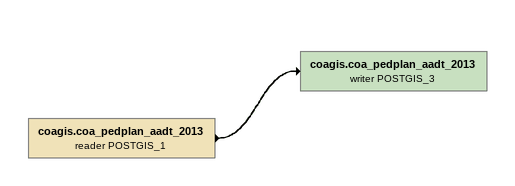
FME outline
coagis.coa_pedplan_aadt_2013 (reader POSTGIS_1)
    -> coagis.coa_pedplan_aadt_2013 (writer POSTGIS_3)
coagis.coa_pedplan_aadt_2013 (writer POSTGIS_3)
